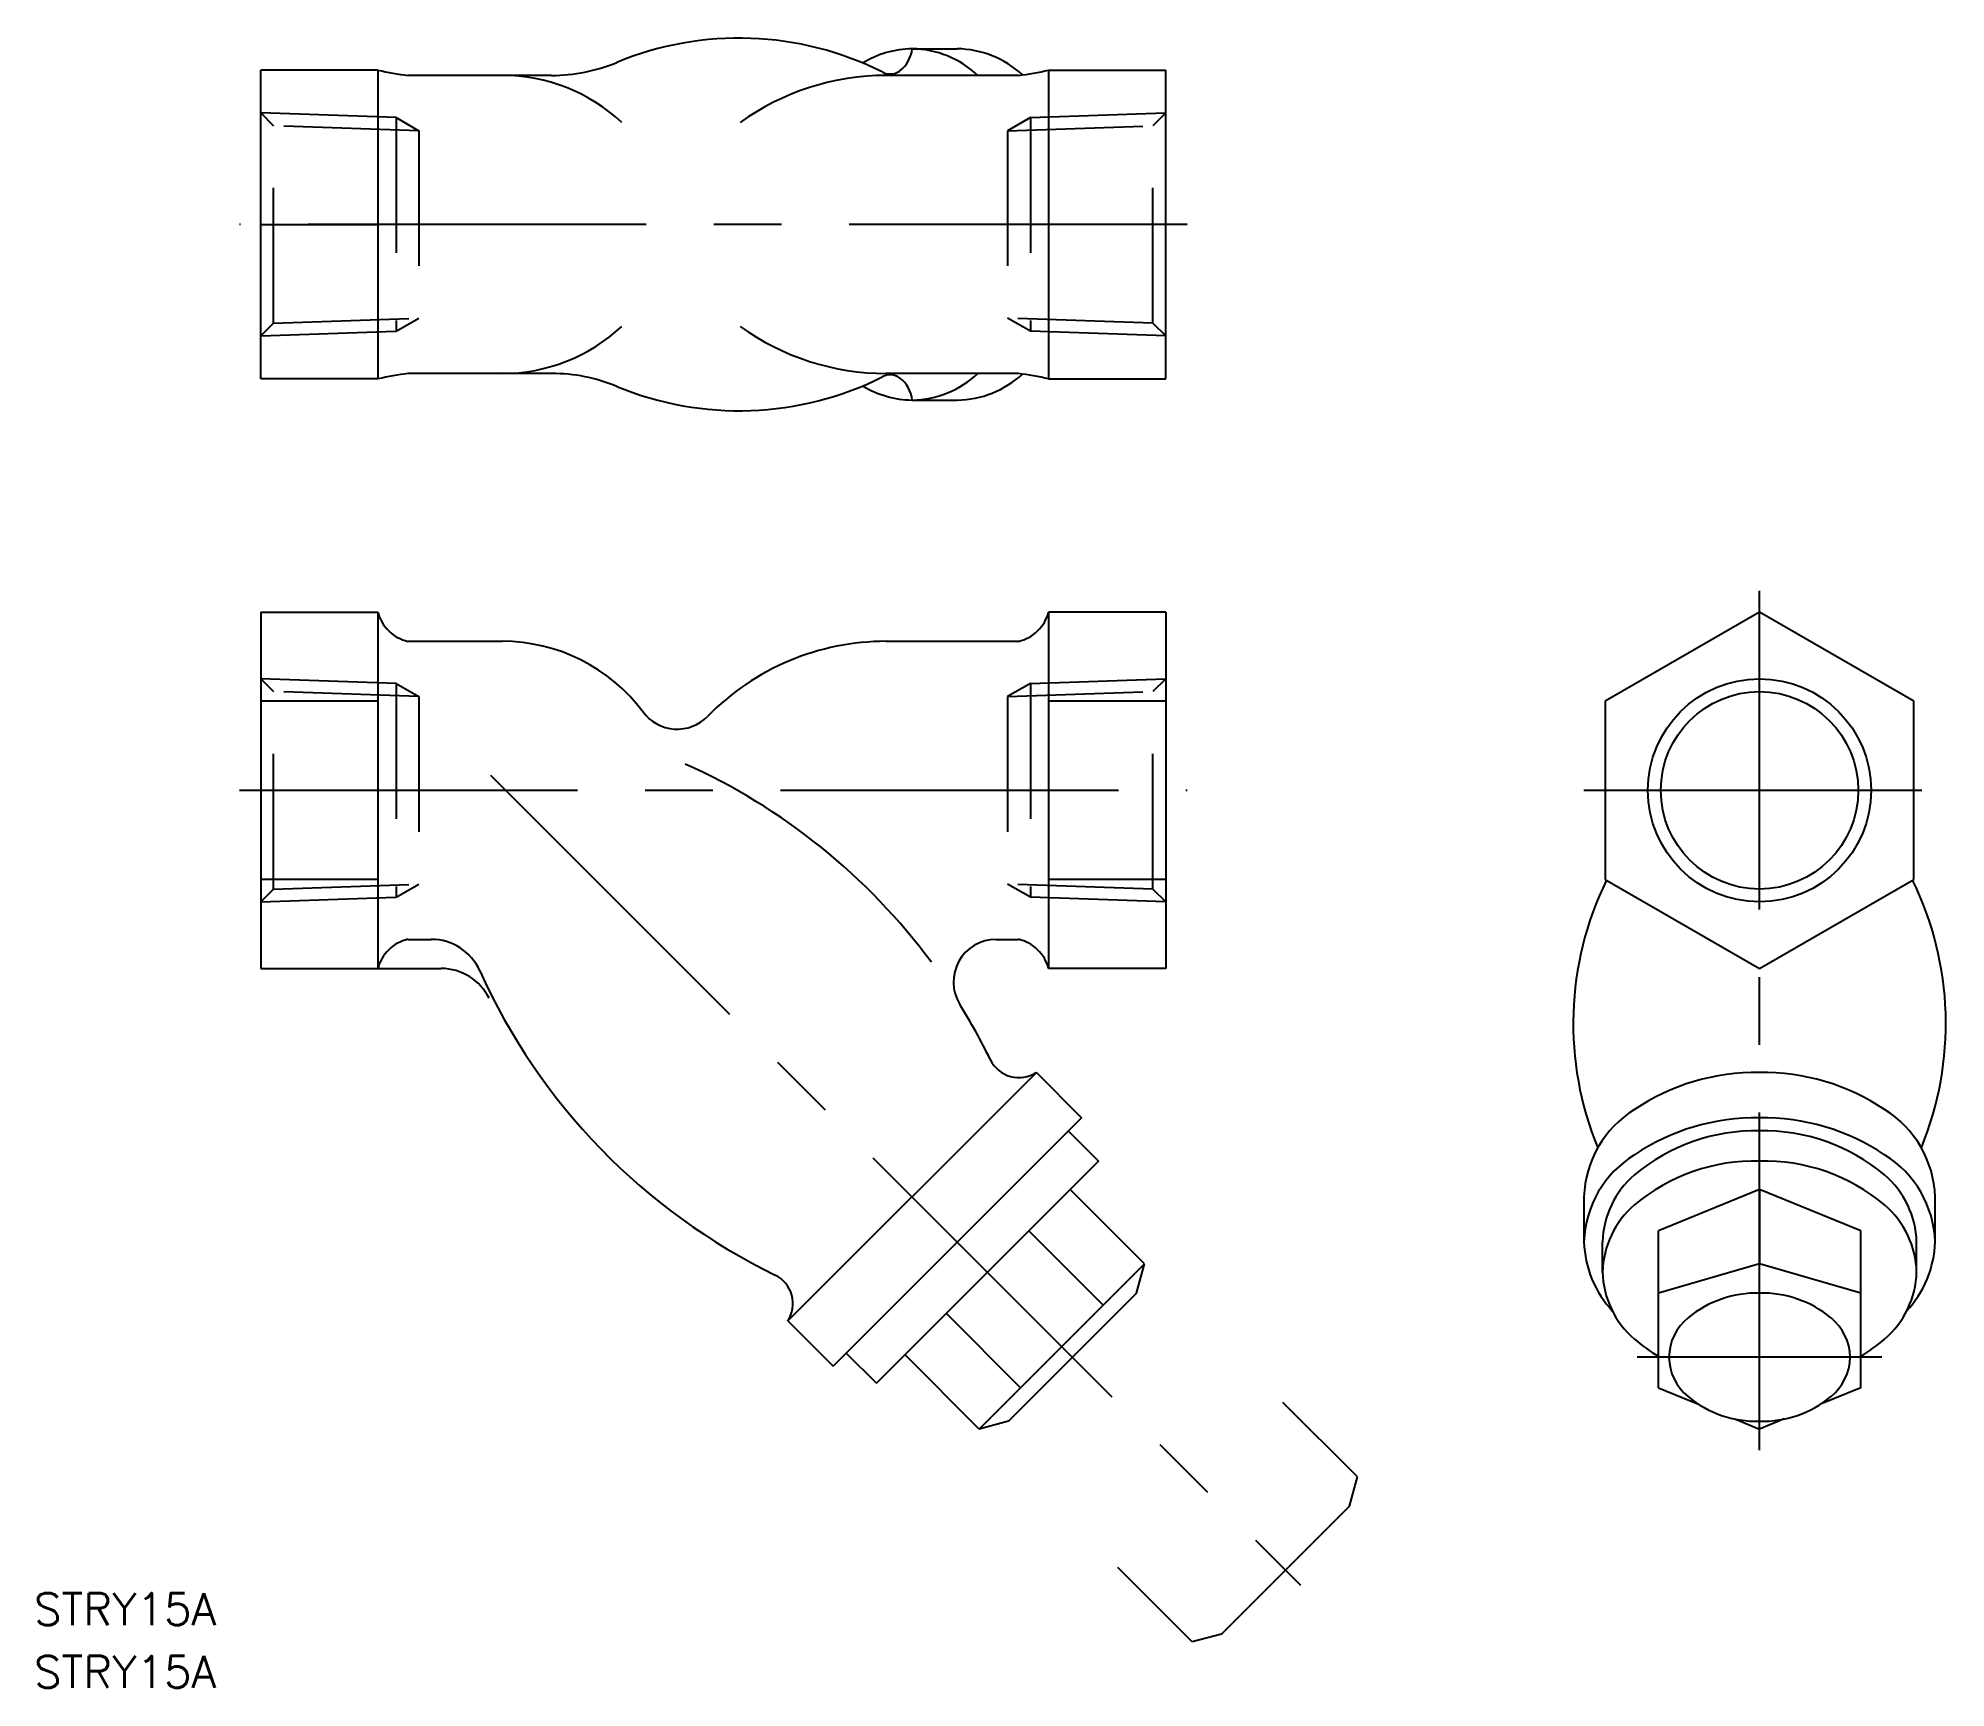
# Model space of a CAD drawing. Extents: x -162 to 18, y -84 to 71.
import ezdxf

# ---------------------------------------------------------------- set-up
doc = ezdxf.new("R2010")
doc.units = 0
for name, pattern in [('CENTER', [50.8, 31.75, -6.35, 6.35, -6.35]), ('DASHED', [19.05, 12.7, -6.35]), ('PHANTOM', [63.5, 31.75, -6.35, 6.35, -6.35, 6.35, -6.35])]:
    doc.linetypes.add(name, pattern=pattern)
doc.layers.get('0').update_dxf_attribs({"linetype": 'CONTINUOUS'})
doc.layers.add('CENTER', color=1, linetype='CENTER')
doc.styles.get("Standard").update_dxf_attribs({"font": 'txt.shx', "height": 3, "bigfont": 'bigfont.shx'})

msp = doc.modelspace()

# ---------------------------------------------------------------- linework, layer by layer
at = {"color": 7, "linetype": 'CONTINUOUS'}
for p, q in [((-79.6, 69.66), (-75.36, 69.66)), ((-140.78, 38.66), (-140.78, 67.66)), ((-129.78, 67.66), (-140.78, 67.66)), ((-129.78, 67.66), (-129.78, 38.66)), ((-113.47, 67.16), (-126.96, 67.16)), ((-69.61, 67.16), (-82.03, 67.16)), ((-66.78, 67.66), (-55.78, 67.66)), ((-66.78, 67.66), (-66.78, 38.66)), ((-55.78, 38.66), (-55.78, 67.66)), ((-140.78, 53.16), (-129.78, 53.16)), ((-55.78, 53.16), (-66.78, 53.16)), ((-129.78, 38.66), (-140.78, 38.66)), ((-113.47, 39.16), (-126.96, 39.16)), ((-69.61, 39.16), (-82.03, 39.16)), ((-66.78, 38.66), (-55.78, 38.66)), ((-79.6, 36.66), (-75.36, 36.66)), ((-140.78, 16.74), (-140.78, -16.74)), ((-140.78, 16.74), (-129.78, 16.74)), ((-129.78, 16.74), (-129.78, -16.74)), ((-55.78, 16.74), (-66.78, 16.74)), ((-66.78, 16.74), (-66.78, -16.74)), ((-55.78, 16.74), (-55.78, -16.74)), ((0, 16.74), (-14.5, 8.37)), ((14.5, 8.37), (0, 16.74)), ((-126.96, 14), (-118.11, 14)), ((-82.03, 14), (-69.61, 14)), ((-129.78, 8.37), (-140.78, 8.37)), ((-55.78, 8.37), (-66.78, 8.37)), ((-14.5, 8.37), (-14.5, -8.37)), ((14.5, -8.37), (14.5, 8.37)), ((-129.78, -8.37), (-140.78, -8.37)), ((-55.78, -8.37), (-66.78, -8.37)), ((-14.5, -8.37), (0, -16.74)), ((0, -16.74), (14.5, -8.37)), ((-126.96, -14), (-124.77, -14)), ((-71.72, -14), (-69.61, -14)), ((-140.78, -16.74), (-123.83, -16.74)), ((-55.78, -16.74), (-66.78, -16.74)), ((-67.93, -26.52), (-91.27, -49.85)), ((-67.93, -26.52), (-63.69, -30.76)), ((-63.69, -30.76), (-87.02, -54.09)), ((-64.93, -32), (-62.1, -34.83)), ((-62.1, -34.83), (-82.96, -55.68)), ((-57.78, -44.49), (-64.77, -37.5)), ((0, -37.5), (-9.5, -41.38)), ((9.5, -41.38), (0, -37.5)), ((0, -37.5), (0, -44.49)), ((-16.5, -38.18), (-16.5, -42.43)), ((16.5, -42.43), (16.5, -38.18)), ((-61.66, -48.36), (-68.65, -41.38)), ((-14.75, -45.25), (-14.75, -42.43)), ((-9.5, -56.12), (-9.5, -41.38)), ((9.5, -56.12), (9.5, -41.38)), ((14.75, -45.25), (14.75, -42.43)), ((-73.3, -60), (-57.78, -44.49)), ((-58.52, -47.24), (-57.78, -44.49)), ((0, -44.49), (-9.5, -47.24)), ((9.5, -47.24), (0, -44.49)), ((-58.52, -47.24), (-70.54, -59.26)), ((-91.27, -49.85), (-87.02, -54.09)), ((-69.42, -56.12), (-76.41, -49.13)), ((-85.79, -52.86), (-82.96, -55.68)), ((-73.3, -60), (-80.29, -53.01)), ((-9.5, -56.12), (-5.72, -57.66)), ((9.5, -56.12), (5.72, -57.66)), ((-2.32, -59.05), (0, -60)), ((2.32, -59.05), (0, -60)), ((-70.54, -59.26), (-73.3, -60))]:
    msp.add_line(p, q, dxfattribs=at)
at = {"color": 3, "linetype": 'DASHED'}
for p, q in [((-128.08, 63.19), (-140.78, 63.64)), ((-140.78, 63.64), (-139.58, 62.43)), ((-128.08, 63.19), (-128.08, 43.13)), ((-128.08, 63.19), (-125.94, 61.96)), ((-68.48, 63.19), (-70.63, 61.96)), ((-68.48, 63.19), (-55.78, 63.64)), ((-68.48, 63.19), (-68.48, 43.13)), ((-55.78, 63.64), (-56.99, 62.43)), ((-125.94, 61.96), (-139.58, 62.43)), ((-139.58, 43.89), (-139.58, 62.43)), ((-125.94, 61.96), (-125.94, 44.36)), ((-70.63, 61.96), (-56.99, 62.43)), ((-70.63, 61.96), (-70.63, 44.36)), ((-56.99, 43.89), (-56.99, 62.43)), ((-139.58, 43.89), (-140.78, 42.68)), ((-140.78, 42.68), (-128.08, 43.13)), ((-139.58, 43.89), (-125.94, 44.36)), ((-128.08, 43.13), (-125.94, 44.36)), ((-68.48, 43.13), (-70.63, 44.36)), ((-56.99, 43.89), (-70.63, 44.36)), ((-55.78, 42.68), (-68.48, 43.13)), ((-56.99, 43.89), (-55.78, 42.68)), ((-128.08, 10.03), (-140.78, 10.48)), ((-140.78, 10.48), (-139.58, 9.27)), ((-139.58, -9.27), (-139.58, 9.27)), ((-125.94, 8.8), (-139.58, 9.27)), ((-128.08, 10.03), (-128.08, -10.03)), ((-128.08, 10.03), (-125.94, 8.8)), ((-68.48, 10.03), (-70.63, 8.8)), ((-70.63, 8.8), (-56.99, 9.27)), ((-68.48, 10.03), (-55.78, 10.48)), ((-68.48, 10.03), (-68.48, -10.03)), ((-55.78, 10.48), (-56.99, 9.27)), ((-56.99, -9.27), (-56.99, 9.27)), ((-125.94, 8.8), (-125.94, -8.8)), ((-70.63, 8.8), (-70.63, -8.8)), ((-139.58, -9.27), (-125.94, -8.8)), ((-128.08, -10.03), (-125.94, -8.8)), ((-56.99, -9.27), (-70.63, -8.8)), ((-68.48, -10.03), (-70.63, -8.8)), ((-139.58, -9.27), (-140.78, -10.48)), ((-140.78, -10.48), (-128.08, -10.03)), ((-55.78, -10.48), (-68.48, -10.03)), ((-56.99, -9.27), (-55.78, -10.48))]:
    msp.add_line(p, q, dxfattribs=at)
at = {"color": 3, "linetype": 'PHANTOM'}
for p, q in [((-37.78, -64.49), (-44.77, -57.5)), ((-38.52, -67.24), (-37.78, -64.49)), ((-38.52, -67.24), (-50.54, -79.26)), ((-53.3, -80), (-60.29, -73.01)), ((-50.54, -79.26), (-53.3, -80))]:
    msp.add_line(p, q, dxfattribs=at)
at = {"color": 3, "linetype": 'CONTINUOUS'}
msp.add_circle((0, 0), 10.48, dxfattribs=at)
at = {"color": 7, "linetype": 'CONTINUOUS'}
msp.add_circle((0, 0), 9.27, dxfattribs=at)
for centre, radius, start, end in [((-95.86, 40.61), 30.05, 63.3095, 112.4825), ((-113.47, 83.16), 16, 270, 292.4825), ((-79.47, 60.46), 9.2, 90.8093, 121.286), ((-82.57, 69.97), 2.99, 306.5326, 354.1212), ((-79.73, 60.46), 9.2, 46.7246, 89.1905), ((-75.49, 60.46), 9.2, 47.2024, 89.1905), ((-122.28, 101.83), 34.99, 257.6226, 262.3275), ((-118.11, 50.66), 16.5, 47.0457, 90), ((-82.03, 43.66), 23.5, 90, 125.732), ((-81.67, 68.85), 1.56, 243.44, 304.2332), ((-74.28, 101.83), 34.99, 277.6725, 282.3774), ((-118.11, 55.66), 16.5, 270, 312.9543), ((-82.03, 62.66), 23.5, 234.268, 270), ((-122.28, 4.48), 34.99, 97.6725, 102.3774), ((-113.47, 23.16), 16, 67.5175, 90), ((-95.86, 65.71), 30.05, 247.5175, 296.6905), ((-79.47, 45.86), 9.2, 238.714, 269.1905), ((-81.67, 37.47), 1.56, 55.7668, 116.56), ((-82.57, 36.35), 2.99, 5.8785, 53.4674), ((-79.73, 45.86), 9.2, 270.8095, 313.2754), ((-75.49, 45.86), 9.2, 270.8095, 312.7976), ((-74.28, 4.48), 34.99, 77.6226, 82.3275), ((-126.11, 17.7), 3.8, 194.6527, 257.1023), ((-70.46, 17.7), 3.8, 282.8977, 345.3472), ((-118.11, -2.5), 16.5, 36.6814, 90), ((-82.03, -9.5), 23.5, 90, 135.5848), ((-101.67, 9.75), 4, 216.6813, 315.5847), ((-124.85, -50.91), 58.5, 36.4518, 65.8546), ((13.19, -21.92), 30.69, 153.9478, 202.3161), ((-13.19, -21.92), 30.69, 337.6839, 26.0521), ((-126.11, -17.7), 3.8, 102.8998, 165.348), ((-124.77, -19), 5, 24.2405, 90), ((-71.72, -18), 4, 90.0001, 211.7751), ((-70.46, -17.7), 3.8, 14.6521, 77.1002), ((-123.83, -21.74), 5, 26.2357, 90), ((-66.87, 7.07), 58.5, 204.2405, 244.0515), ((-124.85, -50.91), 58.5, 25.9485, 31.7808), ((-69.56, -23.99), 3, 205.8212, 302.804), ((-0.32, -47.04), 20.53, 89.1152, 123.8276), ((0.32, -47.04), 20.53, 56.1724, 90.8848), ((-6.48, -38.52), 10.02, 121.6705, 178.0809), ((6.48, -38.52), 10.02, 1.9191, 58.3295), ((-0.32, -51.29), 20.53, 89.1152, 123.8276), ((-0.41, -49.61), 17.62, 88.6519, 130.0127), ((0.32, -51.29), 20.53, 56.1724, 90.8848), ((0.41, -49.61), 17.62, 49.9873, 91.3481), ((-6.48, -42.76), 10.02, 121.6705, 178.0809), ((-0.41, -52.44), 17.62, 88.6519, 130.0127), ((0.41, -52.44), 17.62, 49.9873, 91.3481), ((6.48, -42.76), 10.02, 1.9191, 58.3295), ((-6.08, -42.69), 8.68, 130.7889, 178.2778), ((6.08, -42.69), 8.68, 1.7223, 49.2111), ((-6.08, -45.52), 8.68, 130.7889, 178.2778), ((6.08, -45.52), 8.68, 1.7223, 49.2111), ((-6.48, -42.09), 10.02, 181.9191, 223.0218), ((6.48, -42.09), 10.02, 316.9782, 358.0809), ((-93.79, -48.23), 3, 327.196, 64.1788), ((-6.08, -44.99), 8.68, 181.7222, 229.2111), ((6.08, -44.99), 8.68, 310.7889, 358.2778), ((-0.26, -57.34), 10.11, 88.5161, 129.6355), ((0.26, -57.34), 10.11, 50.3645, 91.4839), ((-3.64, -53.33), 4.87, 129.1809, 179.0465), ((3.64, -53.33), 4.87, 0.9535, 50.819), ((-0.41, -38.07), 17.62, 229.9873, 238.9654), ((0.41, -38.07), 17.62, 301.0347, 310.0127), ((-3.64, -53.17), 4.87, 180.9535, 230.819), ((3.64, -53.17), 4.87, 309.1809, 359.0465), ((-0.26, -49.16), 10.11, 230.3645, 271.4839), ((0.26, -49.16), 10.11, 268.5161, 309.6355)]:
    msp.add_arc(centre, radius, start, end, dxfattribs=at)
at = {"layer": 'CENTER', "color": 1, "linetype": 'CENTER'}
for p, q in [((-53.78, 53.16), (-142.78, 53.16)), ((0, -62), (0, 18.74)), ((-142.78, 0), (-53.78, 0)), ((-119.2, 1.41), (-43.12, -74.67)), ((-16.5, 0), (16.5, 0)), ((11.5, -53.25), (-11.5, -53.25))]:
    msp.add_line(p, q, dxfattribs=at)

# ---------------------------------------------------------------- texts
at = {"color": 7, "linetype": 'CONTINUOUS'}
for p in [(-162.08, -78.41), (-162.08, -84.31)]:
    msp.add_text('STRY15A', height=3, dxfattribs=at).set_placement(p)

doc.saveas('drawing.dxf')
